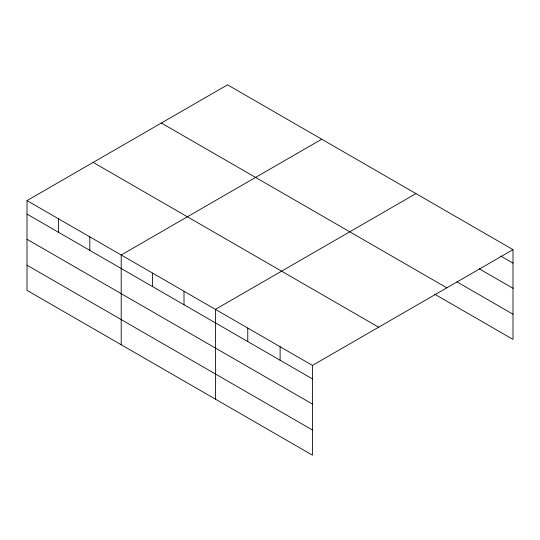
<?xml version="1.0" encoding="UTF-8"?>
<svg xmlns="http://www.w3.org/2000/svg" width="540" height="540" viewBox="0 0 540 540"><rect width="100%" height="100%" fill="white"/><g stroke="black" fill="none" stroke-linecap="round" stroke-linejoin="round"><path stroke-width="0.81" d="M312.464 404.075L312.464 365.418L27 200.603L27 290.365L312.464 455.173L312.464 404.075L27 239.267M434.632 294.151L513 339.397L513 249.635L227.536 84.827L27 200.603M321.739 139.212L121.203 254.995L121.203 344.75M415.942 193.603L215.406 309.38L215.406 399.141M312.464 365.418L513 249.635M500.776 256.075L513 263.129M479.21 268.792L513 288.299M456.921 281.853L513 314.226M161.359 123.032L446.823 287.84M93.177 162.398L378.641 327.206M27 214.103L312.464 378.911M27 265.194L312.464 430.009M280.112 346.741L280.112 360.234M247.759 328.057L247.759 341.55M184.005 291.249L184.005 304.742M152.604 273.125L152.604 286.619M89.802 236.864L89.802 250.357M58.401 218.734L58.401 232.227"/></g></svg>
